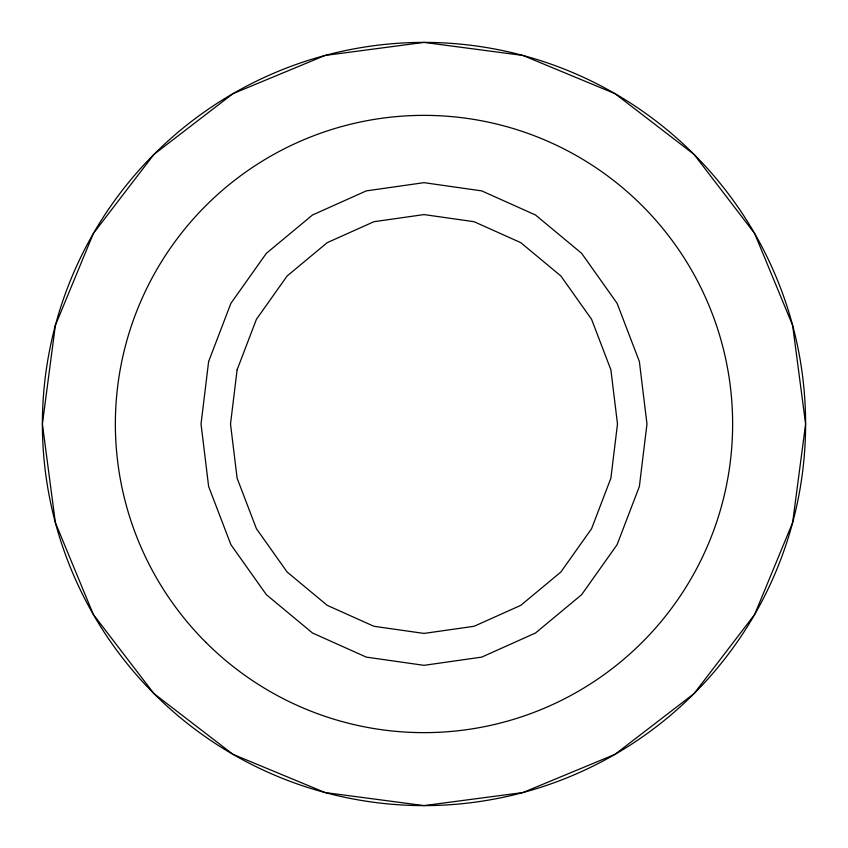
<?xml version="1.0" encoding="UTF-8"?>
<svg xmlns="http://www.w3.org/2000/svg" width="848" height="848" viewBox="0 0 848 848"><rect width="100%" height="100%" fill="white"/><g stroke="black" fill="none" stroke-linecap="round" stroke-linejoin="round"><path stroke-width="1.27" d="M208.629 361.534L201.029 424L208.629 486.466L230.9 544.67L266.336 594.649L312.52 633.011L366.294 657.115L424 665.341L481.706 657.115L535.48 633.011L581.664 594.649L617.1 544.67L639.371 486.466L646.971 424L639.371 361.534L617.1 303.33L581.664 253.351L535.48 214.989L481.706 190.885L424 182.659L366.294 190.885L312.52 214.989L266.336 253.351L230.9 303.33L208.629 361.534M237.111 369.792L230.518 424L237.111 478.208L256.435 528.717L287.186 572.082L327.254 605.366L373.926 626.29L424 633.424L474.074 626.29L520.746 605.366L560.814 572.082L591.565 528.717L610.889 478.208L617.482 424L610.889 369.792L591.565 319.283L560.814 275.918L520.746 242.634L474.074 221.71L424 214.576L373.926 221.71L327.254 242.634L287.186 275.918L256.435 319.283L237.111 369.792M55.353 325.409L42.4 424L55.353 522.591L93.365 614.524L153.912 693.579L232.935 754.317L325.06 792.551L424 805.6L522.94 792.551L615.065 754.317L694.088 693.579L754.635 614.524L792.647 522.591L805.6 424L792.647 325.409L754.635 233.476L694.088 154.421L615.065 93.683L522.94 55.449L424 42.4L325.06 55.449L232.935 93.683L153.912 154.421L93.365 233.476L55.353 325.409M205.969 642.445A308.63 308.63 0 0 0 722.189 503.595A308.63 308.63 0 0 0 343.843 125.96A308.63 308.63 0 0 0 205.969 642.445M154.294 693.961A381.6 381.6 0 0 0 792.647 522.591A381.6 381.6 0 0 0 325.06 55.449A381.6 381.6 0 0 0 154.294 693.961"/></g></svg>
